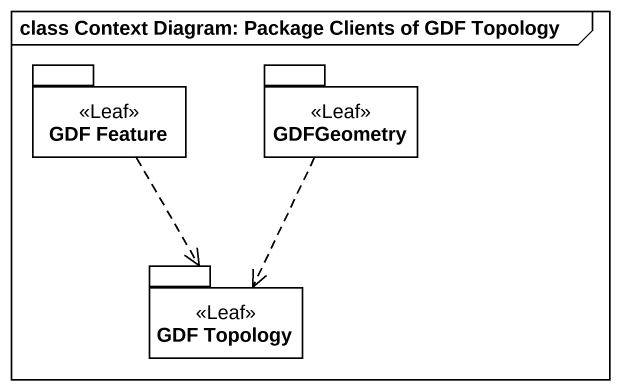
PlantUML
@startuml
mainframe class Context Diagram: Package Clients of GDF Topology
package "GDF Feature" as GDF_Feature <<Leaf>> {
}
package GDFGeometry <<Leaf>> {
}
package "GDF Topology" as GDF_Topology <<Leaf>> {
}
GDF_Feature ..> GDF_Topology
GDFGeometry ..> GDF_Topology
@enduml
